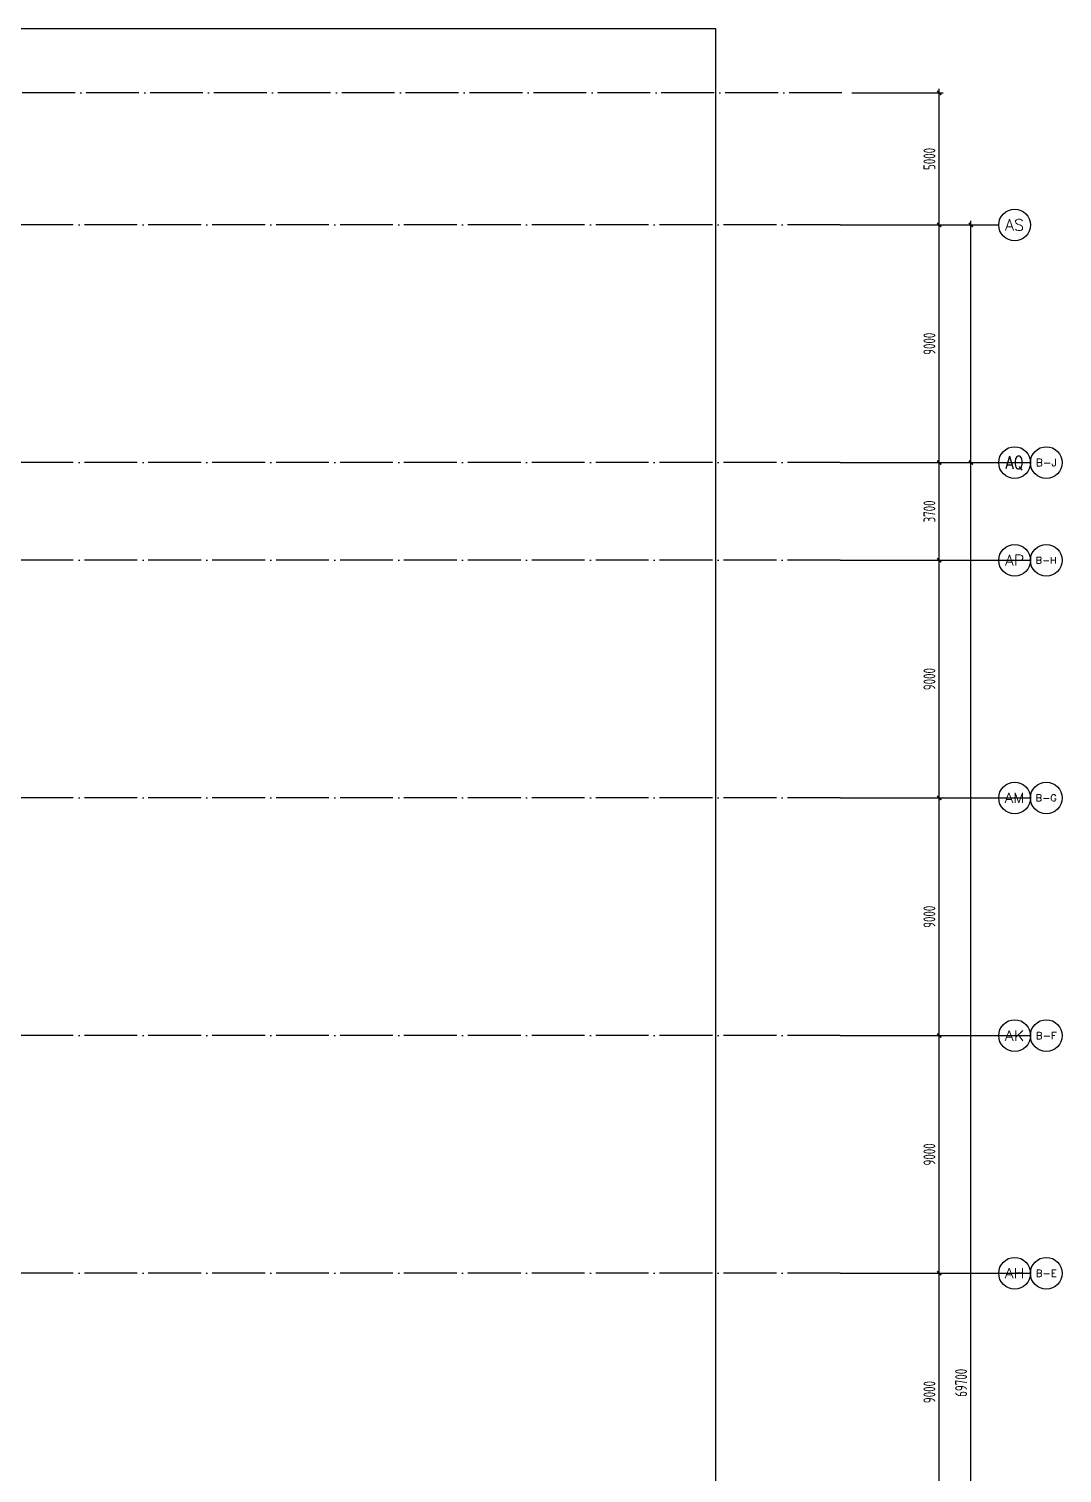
# Model space of a CAD drawing. Extents: x -502255 to 1362592, y -400300 to 332622.
# Drawn here: x 337565 to 376687, y -133400 to -78704 of the extents above; entities that cross this region are included whole.
import ezdxf
from ezdxf.enums import TextEntityAlignment as Align

# ---------------------------------------------------------------- set-up
doc = ezdxf.new("R2010")
doc.units = 0
doc.header["$LTSCALE"] = 1000
doc.header["$MEASUREMENT"] = 0
doc.linetypes.add('DOTE', pattern=[2.42, 2, -0.2, 0.02, -0.2])
for name, color, linetype in [('AXIS_TEXT', 7, 'Continuous'), ('S-DIM', 3, 'Continuous'), ('S-DOTE', 8, 'DOTE')]:
    doc.layers.add(name, color=color, linetype=linetype)
doc.layers.add('不打印', color=59, linetype='Continuous', plot=False)
doc.styles.add('_TCH_AXIS', font='COMPLEX', dxfattribs={"bigfont": 'GBCBIG'})
doc.styles.add('COMPLEX', font='COMPLEX.shx', dxfattribs={"width": 0.65})
doc.styles.get("Standard").update_dxf_attribs({"font": 'tssdeng2.shx', "width": 0.7, "bigfont": '@@hztxt.shx'})
doc.dimstyles.new('TSSD_150_150', dxfattribs={"dimtxt": 450, "dimasz": 150, "dimexe": 150, "dimexo": 375, "dimgap": 150, "dimtad": 1, "dimdec": 0, "dimzin": 0, "dimdsep": 46, "dimtxsty": 'Standard', "dimblk": 'ARCHTICK', "dimcen": 0, "dimdle": 150, "dimclrt": 7, "dimadec": 0, "dimazin": 0, "dimtfac": 1, "dimtdec": 0, "dimtix": 1, "dimtmove": 2, "dimatfit": 3, "dimfxl": 1, "dimtolj": 1, "dimtzin": 0, "dimarcsym": 0})

# ---------------------------------------------------------------- blocks, each defined once
blk = doc.blocks.new('_AXISO')
blk.add_circle((0, 0), 0.5)
at = {"layer": 'AXIS_TEXT', "style": 'COMPLEX', "width": 1.041667}
blk.add_attdef('A', text='', height=0.56, dxfattribs=at).set_placement((-0.25, -0.28), (0.25, -0.28), align=Align.FIT)
blk = doc.blocks.new('_ArchTick')
at = {"color": 0, "linetype": 'ByBlock', "const_width": 0.4}
blk.add_lwpolyline([(-0.5, -0.5), (0.5, 0.5)], dxfattribs=at)
blk = doc.blocks.new('*D2078')
at = {"layer": 'Defpoints', "color": 0, "transparency": 16777216}
for p in [(1154884, 237850), (1159834, 237850), (1154884, 168150)]:
    blk.add_point(p, dxfattribs=at)
at = {"layer": 'S-DIM', "color": 0, "lineweight": -2, "transparency": 16777216}
for p, q in [((1159834, 168000), (1159834, 238000)), ((1155259, 237850), (1159984, 237850)), ((1155259, 168150), (1159984, 168150))]:
    blk.add_line(p, q, dxfattribs=at)
at = {"layer": 'S-DIM', "color": 0, "lineweight": -2, "transparency": 16777216, "xscale": 150, "yscale": 150, "zscale": 150}
for p, rotation in [((1159834, 237850), 90), ((1159834, 168150), 270)]:
    blk.add_blockref('_ArchTick', p, dxfattribs=dict(at, rotation=rotation))
at = {"layer": 'S-DIM', "color": 7, "transparency": 16777216, "insert": (1159459, 203000), "char_height": 450, "attachment_point": 5, "rotation": 90}
blk.add_mtext('\\A1;69700', dxfattribs=at)
blk = doc.blocks.new('*D2090')
at = {"layer": 'Defpoints', "color": 0, "transparency": 16777216}
for p in [(1154884, 207150), (1158634, 207150), (1154884, 198150)]:
    blk.add_point(p, dxfattribs=at)
at = {"layer": 'S-DIM', "color": 0, "lineweight": -2, "transparency": 16777216}
for p, q in [((1158634, 198000), (1158634, 207300)), ((1155259, 207150), (1158784, 207150)), ((1155259, 198150), (1158784, 198150))]:
    blk.add_line(p, q, dxfattribs=at)
at = {"layer": 'S-DIM', "color": 0, "lineweight": -2, "transparency": 16777216, "xscale": 150, "yscale": 150, "zscale": 150}
for p, rotation in [((1158634, 207150), 90), ((1158634, 198150), 270)]:
    blk.add_blockref('_ArchTick', p, dxfattribs=dict(at, rotation=rotation))
at = {"layer": 'S-DIM', "color": 7, "transparency": 16777216, "insert": (1158259, 202650), "char_height": 450, "attachment_point": 5, "rotation": 90}
blk.add_mtext('\\A1;9000', dxfattribs=at)
blk = doc.blocks.new('*D2091')
at = {"layer": 'Defpoints', "color": 0, "transparency": 16777216}
for p in [(1154884, 216150), (1158634, 216150), (1154884, 207150)]:
    blk.add_point(p, dxfattribs=at)
at = {"layer": 'S-DIM', "color": 0, "lineweight": -2, "transparency": 16777216}
for p, q in [((1155259, 216150), (1158784, 216150)), ((1158634, 207000), (1158634, 216300)), ((1155259, 207150), (1158784, 207150))]:
    blk.add_line(p, q, dxfattribs=at)
at = {"layer": 'S-DIM', "color": 0, "lineweight": -2, "transparency": 16777216, "xscale": 150, "yscale": 150, "zscale": 150}
for p, rotation in [((1158634, 216150), 90), ((1158634, 207150), 270)]:
    blk.add_blockref('_ArchTick', p, dxfattribs=dict(at, rotation=rotation))
at = {"layer": 'S-DIM', "color": 7, "transparency": 16777216, "insert": (1158259, 211650), "char_height": 450, "attachment_point": 5, "rotation": 90}
blk.add_mtext('\\A1;9000', dxfattribs=at)
blk = doc.blocks.new('*D2092')
at = {"layer": 'Defpoints', "color": 0, "transparency": 16777216}
for p in [(1154884, 225150), (1158634, 225150), (1154884, 216150)]:
    blk.add_point(p, dxfattribs=at)
at = {"layer": 'S-DIM', "color": 0, "lineweight": -2, "transparency": 16777216}
for p, q in [((1155259, 225150), (1158784, 225150)), ((1158634, 216000), (1158634, 225300)), ((1155259, 216150), (1158784, 216150))]:
    blk.add_line(p, q, dxfattribs=at)
at = {"layer": 'S-DIM', "color": 0, "lineweight": -2, "transparency": 16777216, "xscale": 150, "yscale": 150, "zscale": 150}
for p, rotation in [((1158634, 225150), 90), ((1158634, 216150), 270)]:
    blk.add_blockref('_ArchTick', p, dxfattribs=dict(at, rotation=rotation))
at = {"layer": 'S-DIM', "color": 7, "transparency": 16777216, "insert": (1158259, 220650), "char_height": 450, "attachment_point": 5, "rotation": 90}
blk.add_mtext('\\A1;9000', dxfattribs=at)
blk = doc.blocks.new('*D2093')
at = {"layer": 'Defpoints', "color": 0, "transparency": 16777216}
for p in [(1154884, 234150), (1158634, 234150), (1154884, 225150)]:
    blk.add_point(p, dxfattribs=at)
at = {"layer": 'S-DIM', "color": 0, "lineweight": -2, "transparency": 16777216}
for p, q in [((1155259, 234150), (1158784, 234150)), ((1158634, 225000), (1158634, 234300)), ((1155259, 225150), (1158784, 225150))]:
    blk.add_line(p, q, dxfattribs=at)
at = {"layer": 'S-DIM', "color": 0, "lineweight": -2, "transparency": 16777216, "xscale": 150, "yscale": 150, "zscale": 150}
for p, rotation in [((1158634, 234150), 90), ((1158634, 225150), 270)]:
    blk.add_blockref('_ArchTick', p, dxfattribs=dict(at, rotation=rotation))
at = {"layer": 'S-DIM', "color": 7, "transparency": 16777216, "insert": (1158259, 229650), "char_height": 450, "attachment_point": 5, "rotation": 90}
blk.add_mtext('\\A1;9000', dxfattribs=at)
blk = doc.blocks.new('*D2094')
at = {"layer": 'Defpoints', "color": 0, "transparency": 16777216}
for p in [(1154884, 237850), (1158634, 237850), (1154884, 234150)]:
    blk.add_point(p, dxfattribs=at)
at = {"layer": 'S-DIM', "color": 0, "lineweight": -2, "transparency": 16777216}
for p, q in [((1158634, 234000), (1158634, 238000)), ((1155259, 237850), (1158784, 237850)), ((1155259, 234150), (1158784, 234150))]:
    blk.add_line(p, q, dxfattribs=at)
at = {"layer": 'S-DIM', "color": 0, "lineweight": -2, "transparency": 16777216, "xscale": 150, "yscale": 150, "zscale": 150}
for p, rotation in [((1158634, 237850), 90), ((1158634, 234150), 270)]:
    blk.add_blockref('_ArchTick', p, dxfattribs=dict(at, rotation=rotation))
at = {"layer": 'S-DIM', "color": 7, "transparency": 16777216, "insert": (1158259, 236000), "char_height": 450, "attachment_point": 5, "rotation": 90}
blk.add_mtext('\\A1;3700', dxfattribs=at)
blk = doc.blocks.new('*D2095')
at = {"layer": 'Defpoints', "color": 0, "transparency": 16777216}
for p in [(1154884, 246850), (1158634, 246850), (1154884, 237850)]:
    blk.add_point(p, dxfattribs=at)
at = {"layer": 'S-DIM', "color": 0, "lineweight": -2, "transparency": 16777216}
for p, q in [((1155259, 246850), (1158784, 246850)), ((1158634, 237700), (1158634, 247000)), ((1155259, 237850), (1158784, 237850))]:
    blk.add_line(p, q, dxfattribs=at)
at = {"layer": 'S-DIM', "color": 0, "lineweight": -2, "transparency": 16777216, "xscale": 150, "yscale": 150, "zscale": 150}
for p, rotation in [((1158634, 246850), 90), ((1158634, 237850), 270)]:
    blk.add_blockref('_ArchTick', p, dxfattribs=dict(at, rotation=rotation))
at = {"layer": 'S-DIM', "color": 7, "transparency": 16777216, "insert": (1158259, 242350), "char_height": 450, "attachment_point": 5, "rotation": 90}
blk.add_mtext('\\A1;9000', dxfattribs=at)
blk = doc.blocks.new('*D2148')
at = {"layer": 'Defpoints', "color": 0, "transparency": 16777216}
for p in [(1154884, 246850), (1159834, 246850), (1154884, 95400)]:
    blk.add_point(p, dxfattribs=at)
at = {"layer": 'S-DIM', "color": 0, "lineweight": -2, "transparency": 16777216}
for p, q in [((1155259, 246850), (1159984, 246850)), ((1159834, 95250), (1159834, 247000)), ((1155259, 95400), (1159984, 95400))]:
    blk.add_line(p, q, dxfattribs=at)
at = {"layer": 'S-DIM', "color": 0, "lineweight": -2, "transparency": 16777216, "xscale": 150, "yscale": 150, "zscale": 150}
for p, rotation in [((1159834, 246850), 90), ((1159834, 95400), 270)]:
    blk.add_blockref('_ArchTick', p, dxfattribs=dict(at, rotation=rotation))
at = {"layer": 'S-DIM', "color": 7, "transparency": 16777216, "insert": (1159459, 171125), "char_height": 450, "attachment_point": 5, "rotation": 90}
blk.add_mtext('\\A1;151450', dxfattribs=at)
blk = doc.blocks.new('*D2160')
at = {"layer": 'Defpoints', "color": 0, "transparency": 16777216}
for p in [(1154948, 251850), (1158634, 251850), (1154884, 246850)]:
    blk.add_point(p, dxfattribs=at)
at = {"layer": 'S-DIM', "color": 0, "lineweight": -2, "transparency": 16777216}
for p, q in [((1155323, 251850), (1158784, 251850)), ((1158634, 246700), (1158634, 252000)), ((1155259, 246850), (1158784, 246850))]:
    blk.add_line(p, q, dxfattribs=at)
at = {"layer": 'S-DIM', "color": 0, "lineweight": -2, "transparency": 16777216, "xscale": 150, "yscale": 150, "zscale": 150}
for p, rotation in [((1158634, 251850), 90), ((1158634, 246850), 270)]:
    blk.add_blockref('_ArchTick', p, dxfattribs=dict(at, rotation=rotation))
at = {"layer": 'S-DIM', "color": 7, "transparency": 16777216, "insert": (1158259, 249350), "char_height": 450, "attachment_point": 5, "rotation": 90}
blk.add_mtext('\\A1;5000', dxfattribs=at)
blk = doc.blocks.new('dsadasd')
at = {"layer": 'S-DIM'}
for p, q in [((1154883.8, 246850.4), (1160883.8, 246850.4)), ((1154883.8, 237850.4), (1162083.8, 237850.4)), ((1154883.8, 237850.4), (1160883.8, 237850.4)), ((1154883.8, 234150.4), (1162083.8, 234150.4)), ((1154883.8, 234150.4), (1160883.8, 234150.4)), ((1154883.8, 225150.4), (1162083.8, 225150.4)), ((1154883.8, 225150.4), (1160883.8, 225150.4)), ((1154883.8, 216150.4), (1162083.8, 216150.4)), ((1154883.8, 216150.4), (1160883.8, 216150.4)), ((1154883.8, 207150.4), (1162083.8, 207150.4)), ((1154883.8, 207150.4), (1160883.8, 207150.4))]:
    blk.add_line(p, q, dxfattribs=at)
at = {"layer": 'S-DOTE', "color": 8, "linetype": 'DOTE'}
for p, q in [((1154948.4, 251850.4), (991625.7, 251850.4)), ((1154883.8, 246850.4), (991147.7, 246850.4)), ((1154883.8, 237850.4), (1016304.9, 237850.4)), ((1154883.8, 234150.4), (1016304.9, 234150.4)), ((1154883.8, 225150.4), (1016304.9, 225150.4)), ((1154883.8, 216150.4), (1016304.9, 216150.4)), ((1154883.8, 207150.4), (1016304.9, 207150.4))]:
    blk.add_line(p, q, dxfattribs=at)
at = {"layer": 'S-DIM'}
ref = blk.add_blockref('_AXISO', (1161483.8, 246850.4), dxfattribs=dict(at, xscale=1200, yscale=1200, zscale=1200))
ref.add_attrib('A', 'AS', dxfattribs={"layer": 'AXIS_TEXT', "height": 432.18, "style": '_TCH_AXIS'}).set_placement((1161123.7, 246634.3), (1161844, 246634.3), align=Align.FIT)
ref = blk.add_blockref('_AXISO', (1161483.8, 237850.4), dxfattribs=dict(at, xscale=1200, yscale=1200, zscale=1200))
ref.add_attrib('A', 'AQ', dxfattribs={"layer": 'AXIS_TEXT', "height": 482.95, "style": '_TCH_AXIS', "width": 0.807692}).set_placement((1161140.2, 237608.9), (1161827.5, 237608.9), align=Align.FIT)
ref = blk.add_blockref('_AXISO', (1162683.8, 237850.4), dxfattribs=dict(at, xscale=1200, yscale=1200, zscale=1200))
ref.add_attrib('A', 'B-J', dxfattribs={"layer": 'AXIS_TEXT', "height": 281.67, "style": '_TCH_AXIS'}).set_placement((1162288.2, 237709.5), (1163079.5, 237709.5), align=Align.FIT)
ref = blk.add_blockref('_AXISO', (1161483.8, 234150.4), dxfattribs=dict(at, xscale=1200, yscale=1200, zscale=1200))
ref.add_attrib('A', 'AP', dxfattribs={"layer": 'AXIS_TEXT', "height": 406.3, "style": '_TCH_AXIS'}).set_placement((1161116.2, 233947.2), (1161851.4, 233947.2), align=Align.FIT)
ref = blk.add_blockref('_AXISO', (1162683.8, 234150.4), dxfattribs=dict(at, xscale=1200, yscale=1200, zscale=1200))
ref.add_attrib('A', 'B-H', dxfattribs={"layer": 'AXIS_TEXT', "height": 247.86, "style": '_TCH_AXIS'}).set_placement((1162282.5, 234026.4), (1163085.1, 234026.4), align=Align.FIT)
ref = blk.add_blockref('_AXISO', (1161483.8, 225150.4), dxfattribs=dict(at, xscale=1200, yscale=1200, zscale=1200))
ref.add_attrib('A', 'AM', dxfattribs={"layer": 'AXIS_TEXT', "height": 375.66, "style": '_TCH_AXIS'}).set_placement((1161108.2, 224962.6), (1161859.5, 224962.6), align=Align.FIT)
ref = blk.add_blockref('_AXISO', (1162683.8, 225150.4), dxfattribs=dict(at, xscale=1200, yscale=1200, zscale=1200))
ref.add_attrib('A', 'B-G', dxfattribs={"layer": 'AXIS_TEXT', "height": 254.69, "style": '_TCH_AXIS'}).set_placement((1162283.6, 225023), (1163084.1, 225023), align=Align.FIT)
ref = blk.add_blockref('_AXISO', (1161483.8, 216150.4), dxfattribs=dict(at, xscale=1200, yscale=1200, zscale=1200))
ref.add_attrib('A', 'AK', dxfattribs={"layer": 'AXIS_TEXT', "height": 390.46, "style": '_TCH_AXIS'}).set_placement((1161112, 215955.1), (1161855.7, 215955.1), align=Align.FIT)
ref = blk.add_blockref('_AXISO', (1162683.8, 216150.4), dxfattribs=dict(at, xscale=1200, yscale=1200, zscale=1200))
ref.add_attrib('A', 'B-F', dxfattribs={"layer": 'AXIS_TEXT', "height": 261.89, "style": '_TCH_AXIS'}).set_placement((1162284.8, 216019.4), (1163082.9, 216019.4), align=Align.FIT)
ref = blk.add_blockref('_AXISO', (1161483.8, 207150.4), dxfattribs=dict(at, xscale=1200, yscale=1200, zscale=1200))
ref.add_attrib('A', 'AH', dxfattribs={"layer": 'AXIS_TEXT', "height": 382.94, "style": '_TCH_AXIS'}).set_placement((1161110, 206958.9), (1161857.7, 206958.9), align=Align.FIT)
ref = blk.add_blockref('_AXISO', (1162683.8, 207150.4), dxfattribs=dict(at, xscale=1200, yscale=1200, zscale=1200))
ref.add_attrib('A', 'B-E', dxfattribs={"layer": 'AXIS_TEXT', "height": 261.89, "style": '_TCH_AXIS'}).set_placement((1162284.8, 207019.4), (1163082.9, 207019.4), align=Align.FIT)
dim = blk.add_linear_dim(base=(1158633.8, 251850.4), p1=(1154883.8, 246850.4), p2=(1154948.4, 251850.4), angle=90, dimstyle='TSSD_150_150', dxfattribs=at)
dim.commit()
dim.dimension.update_dxf_attribs({"geometry": '*D2160', "text_midpoint": (1158258.8, 249350.4)})
for p1, p2, distance, picture, middle in [((1154883.8, 237850.4), (1154883.8, 246850.4), -3750, '*D2095', (1158258.8, 242350.4)), ((1154883.8, 95400.4), (1154883.8, 246850.4), -4950, '*D2148', (1159458.8, 171125.4)), ((1154883.8, 168150.4), (1154883.8, 237850.4), -4950, '*D2078', (1159458.8, 203000.4)), ((1154883.8, 234150.4), (1154883.8, 237850.4), -3750, '*D2094', (1158258.8, 236000.4)), ((1154883.8, 225150.4), (1154883.8, 234150.4), -3750, '*D2093', (1158258.8, 229650.4)), ((1154883.8, 216150.4), (1154883.8, 225150.4), -3750, '*D2092', (1158258.8, 220650.4)), ((1154883.8, 207150.4), (1154883.8, 216150.4), -3750, '*D2091', (1158258.8, 211650.4)), ((1154883.8, 198150.4), (1154883.8, 207150.4), -3750, '*D2090', (1158258.8, 202650.4))]:
    dim = blk.add_aligned_dim(p1=p1, p2=p2, distance=distance, dimstyle='TSSD_150_150', dxfattribs=at)
    dim.commit()
    dim.dimension.update_dxf_attribs({"geometry": picture, "text_midpoint": middle})

msp = doc.modelspace()

# ---------------------------------------------------------------- linework, layer by layer
at = {"layer": '不打印', "color": 4}
msp.add_lwpolyline([(240856.1, -145738.4), (363573.7, -145738.4), (363573.7, -78704.3), (240856.1, -78704.3)], close=True, dxfattribs=at)

# ---------------------------------------------------------------- block references
at = {"layer": 'S-DOTE'}
msp.add_blockref('dsadasd', (-786596.8, -332979.9), dxfattribs=at)

doc.saveas('drawing.dxf')
